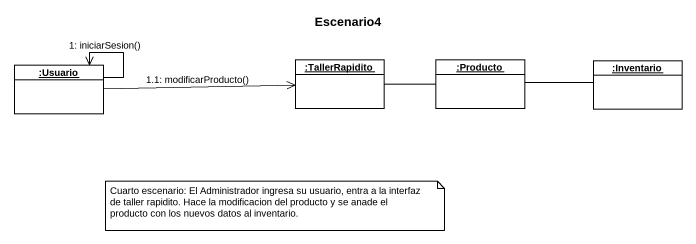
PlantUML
@startuml
title Escenario4
hide circle
hide empty members
object ":Usuario" as Usuario
object ":TallerRapidito" as TallerRapidito
object ":Producto" as Producto
object ":Inventario" as Inventario
TallerRapidito -right- Producto
Producto -right- Inventario
Usuario --> Usuario : 1: iniciarSesion()
Usuario -right-> TallerRapidito : 1.1: modificarProducto()
note as N1
  Cuarto escenario: El Administrador ingresa su usuario, entra a la interfaz de taller rapidito. Hace la modificacion del producto y se anade el producto con los nuevos datos al inventario.
end note
@enduml
